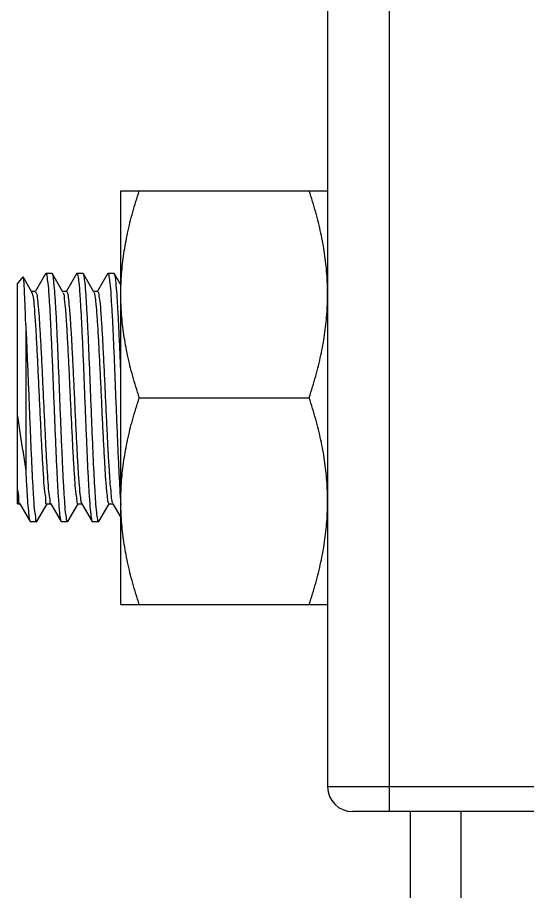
# Model space of a CAD drawing. Extents: x 815029915 to 815825525, y 579155098 to 579748855.
# Drawn here: x 815617470.6 to 815617599.5, y 579331225.7 to 579331446.5 of the extents above; entities that cross this region are included whole.
import ezdxf

# ---------------------------------------------------------------- set-up
doc = ezdxf.new("R2010")
doc.units = 0
doc.header["$LTSCALE"] = 100
doc.header["$MEASUREMENT"] = 0
doc.layers.add('02___PRT_ALL_AXES', color=7, linetype='Continuous')

msp = doc.modelspace()

# ---------------------------------------------------------------- linework, layer by layer
at = {"color": 0, "linetype": 'Continuous'}
for p, q in [((815617564.66, 579331245.92), (815617564.66, 579331664.05)), ((815617548.98, 579331657.78), (815617548.98, 579331252.19)), ((815617477.68, 579331381.74), (815617475.11, 579331377.31)), ((815617477.68, 579331381.74), (815617477.76, 579331381.81)), ((815617479.42, 579331381.74), (815617479.33, 579331381.81)), ((815617481.99, 579331377.28), (815617479.42, 579331381.74)), ((815617485.52, 579331381.74), (815617482.95, 579331377.31)), ((815617485.52, 579331381.74), (815617485.6, 579331381.81)), ((815617487.26, 579331381.74), (815617487.17, 579331381.81)), ((815617489.83, 579331377.28), (815617487.26, 579331381.74)), ((815617493.36, 579331381.74), (815617490.79, 579331377.31)), ((815617493.36, 579331381.74), (815617493.44, 579331381.81)), ((815617495.1, 579331381.74), (815617495.01, 579331381.81)), ((815617496.71, 579331378.95), (815617495.1, 579331381.74)), ((815617470.58, 579331379.2), (815617471.98, 579331380.96)), ((815617470.58, 579331323.62), (815617470.58, 579331379.2)), ((815617472.04, 579331380.94), (815617471.98, 579331380.96)), ((815617474.15, 579331377.28), (815617472.04, 579331380.94)), ((815617474.09, 579331377.11), (815617474.14, 579331377.03)), ((815617474.2, 579331377.2), (815617474.15, 579331377.28)), ((815617475.15, 579331377.28), (815617474.2, 579331377.28)), ((815617482.04, 579331377.2), (815617481.99, 579331377.28)), ((815617482.99, 579331377.28), (815617482.04, 579331377.28)), ((815617489.88, 579331377.2), (815617489.83, 579331377.28)), ((815617490.83, 579331377.28), (815617489.88, 579331377.28)), ((815617472.67, 579331368.88), (815617472.67, 579331332.01)), ((815617496.63, 579331324.31), (815617496.71, 579331323.41)), ((815617470.58, 579331323.62), (815617471.13, 579331323.62)), ((815617471.13, 579331323.7), (815617471.18, 579331323.62)), ((815617471.18, 579331323.62), (815617473.76, 579331319.16)), ((815617475.5, 579331319.16), (815617478.06, 579331323.6)), ((815617478.02, 579331323.62), (815617478.97, 579331323.62)), ((815617478.97, 579331323.7), (815617479.02, 579331323.62)), ((815617479.02, 579331323.62), (815617481.6, 579331319.16)), ((815617483.34, 579331319.16), (815617485.9, 579331323.6)), ((815617485.86, 579331323.62), (815617486.81, 579331323.62)), ((815617486.81, 579331323.7), (815617486.86, 579331323.62)), ((815617486.86, 579331323.62), (815617489.44, 579331319.16)), ((815617491.18, 579331319.16), (815617493.74, 579331323.6)), ((815617493.7, 579331323.62), (815617494.65, 579331323.62)), ((815617494.65, 579331323.7), (815617494.7, 579331323.62)), ((815617494.7, 579331323.62), (815617496.71, 579331320.15)), ((815617473.76, 579331319.16), (815617473.84, 579331319.09)), ((815617475.41, 579331319.09), (815617475.5, 579331319.16)), ((815617481.6, 579331319.16), (815617481.68, 579331319.09)), ((815617483.34, 579331319.16), (815617483.25, 579331319.09)), ((815617489.44, 579331319.16), (815617489.52, 579331319.09)), ((815617491.18, 579331319.16), (815617491.09, 579331319.09)), ((815617825.99, 579331252.19), (815617548.98, 579331252.19)), ((815617819.72, 579331245.92), (815617555.25, 579331245.92)), ((815617569.88, 579331245.92), (815617569.88, 579327846.51)), ((815617582.63, 579331245.92), (815617582.63, 579327846.51))]:
    msp.add_line(p, q, dxfattribs=at)
msp.add_arc((815617555.25, 579331252.19), 6.27, 180, 270, dxfattribs=at)
for points, start_tangent, end_tangent in [([(815617477.76, 579331381.81), (815617477.77, 579331381.81), (815617478.02, 579331381.16), (815617478.26, 579331379.35), (815617478.5, 579331376.43), (815617478.75, 579331372.54), (815617478.99, 579331367.79), (815617479.24, 579331362.35), (815617479.48, 579331356.51), (815617479.72, 579331350.45)], (0.933337, 0.359001), (0.039757, -0.999209)), ([(815617481.29, 579331350.45), (815617481.05, 579331356.56), (815617480.8, 579331362.53), (815617480.55, 579331368), (815617480.31, 579331372.69), (815617480.06, 579331376.58), (815617479.81, 579331379.5), (815617479.56, 579331381.27), (815617479.4, 579331381.73)], (-0.039757, 0.999209), (-0.489832, 0.871817)), ([(815617485.6, 579331381.81), (815617485.84, 579331381.27), (815617486.08, 579331379.5), (815617486.33, 579331376.58), (815617486.58, 579331372.69), (815617486.82, 579331368), (815617487.07, 579331362.53), (815617487.32, 579331356.56), (815617487.56, 579331350.45)], (0.933344, -0.358982), (0.039757, -0.999209)), ([(815617489.13, 579331350.45), (815617488.89, 579331356.51), (815617488.64, 579331362.36), (815617488.4, 579331367.82), (815617488.15, 579331372.57), (815617487.91, 579331376.46), (815617487.67, 579331379.37), (815617487.42, 579331381.17), (815617487.26, 579331381.74)], (-0.039757, 0.999209), (-0.472755, 0.881194)), ([(815617493.44, 579331381.81), (815617493.45, 579331381.81), (815617493.7, 579331381.17), (815617493.94, 579331379.37), (815617494.18, 579331376.46), (815617494.43, 579331372.57), (815617494.67, 579331367.82), (815617494.92, 579331362.36), (815617495.16, 579331356.51), (815617495.4, 579331350.45)], (0.95085, 0.309652), (0.039757, -0.999209)), ([(815617496.71, 579331356.96), (815617496.48, 579331362.52), (815617496.23, 579331367.97), (815617495.99, 579331372.65), (815617495.74, 579331376.55), (815617495.5, 579331379.48), (815617495.25, 579331381.26), (815617495.08, 579331381.73)], (-0.040733, 0.99917), (-0.48609, 0.873909)), ([(815617472.67, 579331368.88), (815617472.53, 579331373.21), (815617472.39, 579331376.7), (815617472.25, 579331379.2), (815617472.11, 579331380.62), (815617472, 579331380.92)], (-0.029159, 0.999575), (-0.544269, 0.838911)), ([(815617474.14, 579331377.03), (815617474.52, 579331375.84), (815617474.78, 579331373.45), (815617475.04, 579331370.04), (815617475.31, 579331365.76), (815617475.57, 579331360.8), (815617475.83, 579331355.38), (815617476.1, 579331349.74), (815617476.36, 579331344.13), (815617476.62, 579331338.81), (815617476.89, 579331334), (815617477.15, 579331329.92), (815617477.42, 579331326.75), (815617477.68, 579331324.64), (815617477.94, 579331323.68), (815617477.98, 579331323.69)], (0.475687, -0.879614), (0.880301, 0.474416)), ([(815617475.08, 579331377.16), (815617475.56, 579331375.84), (815617475.83, 579331373.45), (815617476.09, 579331370.04), (815617476.35, 579331365.76), (815617476.62, 579331360.8), (815617476.88, 579331355.38), (815617477.14, 579331349.74), (815617477.41, 579331344.13), (815617477.67, 579331338.81), (815617477.93, 579331334), (815617478.2, 579331329.92), (815617478.46, 579331326.75), (815617478.72, 579331324.64), (815617478.82, 579331323.81)], (0.872469, -0.48867), (0.327816, -0.944742)), ([(815617482, 579331377.17), (815617482.16, 579331376.89)], (0.596616, -0.802527), (0.427002, -0.904251)), ([(815617482.97, 579331377.25), (815617483.2, 579331376.89), (815617483.47, 579331375.34), (815617483.73, 579331372.69), (815617483.99, 579331369.05), (815617484.26, 579331364.58), (815617484.52, 579331359.48), (815617484.79, 579331353.98), (815617485.05, 579331348.33), (815617485.31, 579331342.77), (815617485.58, 579331337.55), (815617485.84, 579331332.9), (815617486.1, 579331329.04), (815617486.37, 579331326.12), (815617486.63, 579331324.29), (815617486.73, 579331323.88)], (0.826116, -0.563501), (0.291356, -0.956615)), ([(815617489.89, 579331377.2), (815617489.96, 579331377.02)], (0.474517, -0.880247), (0.291356, -0.956615)), ([(815617489.96, 579331377.02), (815617490.06, 579331376.61), (815617490.33, 579331374.78), (815617490.59, 579331371.86), (815617490.86, 579331368), (815617491.12, 579331363.35), (815617491.38, 579331358.13), (815617491.65, 579331352.57), (815617491.91, 579331346.92), (815617492.17, 579331341.42), (815617492.44, 579331336.32), (815617492.7, 579331331.86), (815617492.96, 579331328.21), (815617493.23, 579331325.56), (815617493.49, 579331324.01), (815617493.73, 579331323.65)], (0.291356, -0.956615), (0.826116, -0.563501)), ([(815617490.83, 579331377.28), (815617490.85, 579331377.28), (815617491.11, 579331376.61), (815617491.37, 579331374.78), (815617491.64, 579331371.86), (815617491.9, 579331368), (815617492.16, 579331363.35), (815617492.43, 579331358.13), (815617492.69, 579331352.57), (815617492.95, 579331346.92), (815617493.22, 579331341.42), (815617493.48, 579331336.32), (815617493.75, 579331331.86), (815617494.01, 579331328.21), (815617494.27, 579331325.56), (815617494.54, 579331324.01)], (0.915311, 0.402748), (0.427002, -0.904251)), ([(815617482.16, 579331376.89), (815617482.42, 579331375.34), (815617482.69, 579331372.69), (815617482.95, 579331369.05), (815617483.21, 579331364.58), (815617483.48, 579331359.48), (815617483.74, 579331353.98), (815617484, 579331348.33), (815617484.27, 579331342.77), (815617484.53, 579331337.55), (815617484.79, 579331332.9), (815617485.06, 579331329.04), (815617485.32, 579331326.12), (815617485.58, 579331324.29), (815617485.85, 579331323.62), (815617485.86, 579331323.62)], (0.427002, -0.904251), (0.915311, 0.402748)), ([(815617472.67, 579331368.88), (815617472.91, 579331363.52), (815617473.16, 579331357.64), (815617473.41, 579331351.49), (815617473.66, 579331345.29), (815617473.91, 579331339.29), (815617474.15, 579331333.73), (815617474.4, 579331328.83), (815617474.65, 579331324.78), (815617474.9, 579331321.73), (815617475.14, 579331319.81), (815617475.39, 579331319.09), (815617475.41, 579331319.1)], (0.049111, -0.998793), (0.866249, 0.499612)), ([(815617479.72, 579331350.45), (815617479.97, 579331344.34), (815617480.22, 579331338.38), (815617480.46, 579331332.92), (815617480.71, 579331328.23), (815617480.95, 579331324.34), (815617481.2, 579331321.41), (815617481.45, 579331319.64), (815617481.61, 579331319.17)], (0.039757, -0.999209), (0.487768, -0.872973)), ([(815617483.25, 579331319.09), (815617483.24, 579331319.09), (815617483, 579331319.74), (815617482.75, 579331321.54), (815617482.51, 579331324.45), (815617482.27, 579331328.35), (815617482.02, 579331333.1), (815617481.78, 579331338.55), (815617481.53, 579331344.39), (815617481.29, 579331350.45)], (-0.942585, -0.333967), (-0.039757, 0.999209)), ([(815617487.56, 579331350.45), (815617487.81, 579331344.39), (815617488.05, 579331338.55), (815617488.29, 579331333.1), (815617488.54, 579331328.35), (815617488.78, 579331324.45), (815617489.03, 579331321.54), (815617489.27, 579331319.74), (815617489.43, 579331319.16)], (0.039757, -0.999209), (0.472977, -0.881075)), ([(815617491.09, 579331319.1), (815617490.86, 579331319.63), (815617490.61, 579331321.39), (815617490.36, 579331324.31), (815617490.12, 579331328.19), (815617489.87, 579331332.88), (815617489.62, 579331338.36), (815617489.38, 579331344.34), (815617489.13, 579331350.45)], (-0.925056, 0.37983), (-0.039757, 0.999209)), ([(815617495.4, 579331350.45), (815617495.65, 579331344.34), (815617495.9, 579331338.36), (815617496.15, 579331332.88), (815617496.39, 579331328.19), (815617496.63, 579331324.31)], (0.039757, -0.999209), (0.085084, -0.996374)), ([(815617470.58, 579331345.81), (815617471.28, 579331341.16), (815617471.98, 579331336.52), (815617472.67, 579331332.01)], (0.151381, -0.988475), (0.154547, -0.987985)), ([(815617472.67, 579331332.01), (815617472.91, 579331327.53), (815617473.15, 579331323.86), (815617473.39, 579331321.16), (815617473.63, 579331319.56), (815617473.78, 579331319.18)], (0.049134, -0.998792), (0.513805, -0.857907)), ([(815617470.58, 579331327.21), (815617470.84, 579331324.93), (815617471.1, 579331323.76), (815617471.12, 579331323.76)], (0.092607, -0.995703), (0.984784, 0.173782)), ([(815617494.54, 579331324.01), (815617494.69, 579331323.74)], (0.427002, -0.904251), (0.596616, -0.802527)), ([(815617478.82, 579331323.81), (815617478.98, 579331323.67)], (0.327816, -0.944742), (0.980432, 0.196859)), ([(815617486.73, 579331323.88), (815617486.8, 579331323.7)], (0.291356, -0.956615), (0.474517, -0.880247))]:
    msp.add_spline(points, degree=3, dxfattribs=dict(at, start_tangent=start_tangent, end_tangent=end_tangent))
at = {"layer": '02___PRT_ALL_AXES', "color": 0, "linetype": 'Continuous'}
for p, q in [((815617496.71, 579331298.18), (815617496.71, 579331402.72)), ((815617496.71, 579331402.72), (815617548.98, 579331402.72)), ((815617479.33, 579331381.81), (815617477.76, 579331381.81)), ((815617487.17, 579331381.81), (815617485.6, 579331381.81)), ((815617495.01, 579331381.81), (815617493.44, 579331381.81)), ((815617501.38, 579331350.45), (815617544.31, 579331350.45)), ((815617475.41, 579331319.09), (815617473.84, 579331319.09)), ((815617483.25, 579331319.09), (815617481.68, 579331319.09)), ((815617491.09, 579331319.09), (815617489.52, 579331319.09)), ((815617496.71, 579331298.18), (815617548.98, 579331298.18))]:
    msp.add_line(p, q, dxfattribs=at)
for points, start_tangent, end_tangent in [([(815617496.71, 579331376.58), (815617496.9, 579331381.71), (815617497.48, 579331386.85), (815617498.41, 579331392.01), (815617499.71, 579331397.27), (815617501.38, 579331402.72)], (0, 1), (0.316228, 0.948683)), ([(815617548.98, 579331376.58), (815617548.78, 579331381.71), (815617548.21, 579331386.85), (815617547.27, 579331392.01), (815617545.98, 579331397.27), (815617544.31, 579331402.72)], (0, 1), (-0.316228, 0.948683)), ([(815617501.38, 579331350.45), (815617499.71, 579331355.9), (815617498.41, 579331361.16), (815617497.48, 579331366.32), (815617496.9, 579331371.46), (815617496.71, 579331376.58)], (-0.316228, 0.948683), (-0.000001, 1)), ([(815617544.31, 579331350.45), (815617545.98, 579331355.9), (815617547.27, 579331361.16), (815617548.21, 579331366.32), (815617548.78, 579331371.46), (815617548.98, 579331376.58)], (0.316228, 0.948683), (0.000001, 1)), ([(815617496.71, 579331324.32), (815617496.9, 579331329.45), (815617497.48, 579331334.58), (815617498.41, 579331339.74), (815617499.71, 579331345), (815617501.38, 579331350.45)], (0, 1), (0.316228, 0.948683)), ([(815617548.98, 579331324.32), (815617548.78, 579331329.45), (815617548.21, 579331334.58), (815617547.27, 579331339.74), (815617545.98, 579331345), (815617544.31, 579331350.45)], (0, 1), (-0.316228, 0.948683)), ([(815617501.38, 579331298.18), (815617499.71, 579331303.63), (815617498.41, 579331308.89), (815617497.48, 579331314.06), (815617496.9, 579331319.19), (815617496.71, 579331324.32)], (-0.316228, 0.948683), (-0.000001, 1)), ([(815617544.31, 579331298.18), (815617545.98, 579331303.63), (815617547.27, 579331308.89), (815617548.21, 579331314.06), (815617548.78, 579331319.19), (815617548.98, 579331324.32)], (0.316228, 0.948683), (0.000001, 1))]:
    msp.add_spline(points, degree=3, dxfattribs=dict(at, start_tangent=start_tangent, end_tangent=end_tangent))

doc.saveas('drawing.dxf')
